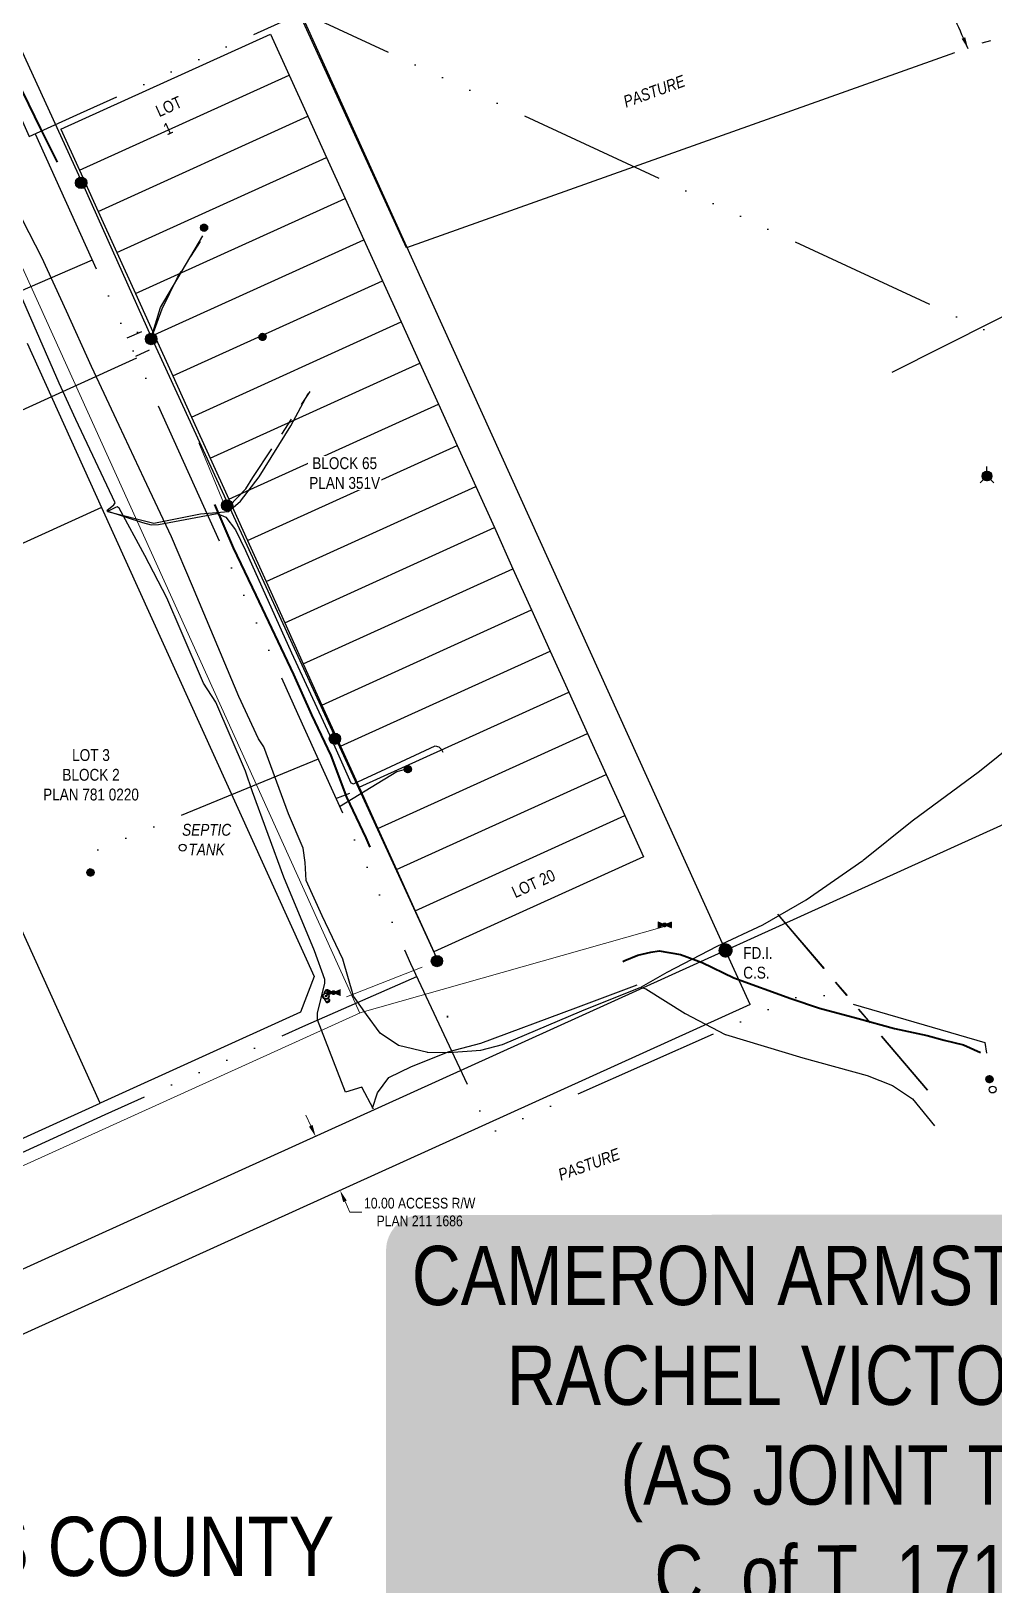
# Model space of a CAD drawing. Extents: x 312545 to 320442, y 5540407 to 5546054.
# Drawn here: x 316743.5 to 316906.1, y 5541749.7 to 5542012 of the extents above; entities that cross this region are included whole.
import ezdxf
from ezdxf.enums import TextEntityAlignment as Align

# ---------------------------------------------------------------- set-up
doc = ezdxf.new("R2010")
doc.units = 0
doc.header["$LTSCALE"] = 5
doc.header["$PDSIZE"] = 0.5
for name, pattern in [('COOP2', [10, 5, -1, 0, -1, 0, -1, 0, -1, 0, -1]), ('DASHDOT', [25.4, 12.7, -6.35, 0, -6.35]), ('HIDDEN', [9.525, 6.35, -3.175]), ('POWERLINE5', [7.8, 2.4, -0.6, 0.6, -0.6, 0.6, -0.6, 2.4])]:
    doc.linetypes.add(name, pattern=pattern)
doc.layers.get('Defpoints').update_dxf_attribs({"color": 9})
for name, color, linetype in [('AS-FENCE', 48, 'foc-FENCE'), ('AS-OWNER', 7, 'Continuous'), ('AS-POWER', 104, 'foc-POWER'), ('AS-POWER-EXISTING', 72, 'POWERLINE5'), ('AS-POWER-EXISTING-PP-1000', 72, 'Continuous'), ('AS-Sewer San_1000', 53, 'HIDDEN'), ('AS-SYMBOL-1000', 7, 'Continuous'), ('AS-TELEPHONE-TELUS', 224, 'foc-TEL'), ('F-RW', 190, 'Continuous'), ('L-MON-1000', 1, 'Continuous'), ('L-TITLEDB', 4, 'Continuous'), ('L-TITLEDB-T-1000', 4, 'Continuous'), ('P-APEX RECON-URBAN', 30, 'COOP2')]:
    doc.layers.add(name, color=color, linetype=linetype)
for name, color, linetype, lineweight in [('AS-GENERAL', 48, 'Continuous', 18), ('AS-RECON EXISTING', 151, 'DASHDOT', 40), ('F-RW-T', 190, 'Continuous', 9), ('F-WS-T-1000', 190, 'Continuous', 9), ('T-TEXT-1000', 48, 'Continuous', 18)]:
    doc.layers.add(name, color=color, linetype=linetype, lineweight=lineweight)
doc.layers.add('AS-WATER PIPE', color=7, linetype='foc-WATER', lineweight=9, true_color=0x8ac4ff)
doc.styles.add('1.8', font='ARIALN.TTF', dxfattribs={"height": 1.8})
doc.styles.add('175L', font='ARIALN.TTF', dxfattribs={"height": 10})
doc.styles.add('80', font='ARIALN.TTF', dxfattribs={"height": 10})
doc.styles.add('80CG', font='ARIALN.TTF', dxfattribs={"height": 10})
doc.styles.add('80L', font='ARIALN.TTF', dxfattribs={"height": 10})
doc.styles.add('80LS', font='ARIALNI.TTF', dxfattribs={"height": 10})
doc.styles.add('foc-LtypeFont', font='ARIALN.TTF', dxfattribs={"height": 7.35})
doc.linetypes.add('foc-FENCE', pattern='A,10,-1,["X",foc-LtypeFont,S=0.2,R=0,X=-0.625,Y=-0.75],-1.24', length=12.24)
doc.linetypes.add('foc-POWER', pattern='A,6,-1,["P",foc-LtypeFont,S=0.2,R=0,X=-0.625,Y=-0.75],-1.24,4', length=12.24)
doc.linetypes.add('foc-TEL', pattern='A,2,-1,["T",foc-LtypeFont,S=0.2,R=0,X=-0.425,Y=-0.75],-1.24,8', length=12.24)
doc.linetypes.add('foc-WATER', pattern='A,10,-1,["W",foc-LtypeFont,S=0.2,R=0,X=-0.425,Y=-0.75],-2', length=13)
doc.dimstyles.new('Compass 1 000', dxfattribs={"dimtxt": 1.8, "dimasz": 2, "dimexe": 0.2, "dimexo": 0.0625, "dimgap": 0.5, "dimtad": 0, "dimtih": 1, "dimtoh": 1, "dimzin": 0, "dimdsep": 46, "dimtxsty": '1.8', "dimcen": 0.1, "dimse1": 1, "dimse2": 1, "dimclrd": 256, "dimclrt": 256, "dimaunit": 1, "dimadec": 4, "dimazin": 0, "dimtfac": 0.06, "dimtofl": 0, "dimtmove": 0, "dimatfit": 0, "dimfxl": 0.2, "dimtolj": 1, "dimtzin": 0, "dimlwd": -1, "dimarcsym": 0})
doc.dimstyles.new('Compass 5 000', dxfattribs={"dimscale": 5, "dimtxt": 9, "dimasz": 2, "dimexe": 0.2, "dimexo": 0.0625, "dimgap": 0.5, "dimtad": 0, "dimtih": 1, "dimtoh": 1, "dimzin": 0, "dimdsep": 46, "dimtxsty": '80CG', "dimcen": 0.1, "dimse1": 1, "dimse2": 1, "dimclrd": 256, "dimclrt": 256, "dimaunit": 1, "dimadec": 4, "dimazin": 0, "dimtfac": 0.06, "dimtofl": 0, "dimtmove": 0, "dimatfit": 1, "dimfxl": 0.2, "dimtolj": 1, "dimtzin": 0, "dimlwd": -1, "dimarcsym": 0})

# ---------------------------------------------------------------- blocks, each defined once
blk = doc.blocks.new('fdia')
at = {"color": 255, "const_width": 1}
blk.add_lwpolyline([(-0.5, 0, 1), (0.5, 0, 1)], format="xyb", close=True, dxfattribs=at)
blk = doc.blocks.new('Fdiaa')
blk.add_blockref('fdia', (0, 0))
blk = doc.blocks.new('fdib')
at = {"color": 1, "const_width": 1.6}
blk.add_lwpolyline([(-0.4, 0, 1), (0.4, 0, 1)], format="xyb", close=True, dxfattribs=at)
at = {"color": 1}
blk.add_circle((0, 0), 0.8, dxfattribs=at)
blk = doc.blocks.new('Fdibb')
blk.add_blockref('fdib', (0, 0))
blk = doc.blocks.new('fdicc')
for name in ['Fdibb', 'Fdiaa']:
    blk.add_blockref(name, (0, 0))
blk = doc.blocks.new('FDI')
blk.add_blockref('fdicc', (0, 0))
blk = doc.blocks.new('*D433')
at = {"layer": 'Defpoints', "color": 0, "transparency": 16777216}
for p in [(316790.9, 5541825.09), (316795.02, 5541815.99), (316795.72, 5541816.3)]:
    blk.add_point(p, dxfattribs=at)
at = {"layer": 'F-WS-T-1000', "transparency": 16777216}
for p, q in [((316790.77, 5541827.23), (316789.94, 5541829.05)), ((316796.55, 5541814.48), (316797.37, 5541812.66)), ((316797.37, 5541812.66), (316799.37, 5541812.66))]:
    blk.add_line(p, q, dxfattribs=at)
for points in [[(316791.07, 5541827.37), (316790.46, 5541827.09), (316791.59, 5541825.41)], [(316796.85, 5541814.62), (316796.24, 5541814.35), (316795.72, 5541816.3)]]:
    blk.add_solid(points, dxfattribs=at)
at = {"layer": 'F-WS-T-1000', "transparency": 16777216, "insert": (316809.15, 5541812.66), "char_height": 1.8, "attachment_point": 5, "style": '1.8'}
blk.add_mtext('\\A1;10.00 ACCESS R/W\\PPLAN 211 1686', dxfattribs=at)
blk = doc.blocks.new('VALVE')
h = blk.add_hatch(color=255)
h.dxf.hatch_style = 1
edge = h.paths.add_edge_path()
edge.add_line((-0.33, 0.24), (-1.2, 0.59))
edge.add_line((-1.2, 0.59), (-1.2, -0.59))
edge.add_line((-1.2, -0.59), (-0.33, -0.24))
edge.add_arc((0, 0), 0.411, 215.8775, 324.1225)
edge.add_line((0.33, -0.24), (1.2, -0.59))
edge.add_line((1.2, -0.59), (1.2, 0.59))
edge.add_line((1.2, 0.59), (0.33, 0.24))
edge.add_arc((0, 0), 0.411, 35.8775, 144.1225)
at = {"color": 48}
for p, q in [((-1.1, 0.44), (-1.1, -0.44)), ((-0.29, 0.12), (-1.1, 0.44)), ((0.29, 0.12), (1.1, 0.44)), ((1.1, 0.44), (1.1, -0.44)), ((-1.1, -0.44), (-0.29, -0.12)), ((1.1, -0.44), (0.29, -0.12))]:
    blk.add_line(p, q, dxfattribs=at)
for radius in [0.311, 0.11]:
    blk.add_circle((0, 0), radius, dxfattribs=at)
blk = doc.blocks.new('WAT')
h = blk.add_hatch(color=255)
h.dxf.hatch_style = 1
edge = h.paths.add_edge_path()
edge.add_arc((0, 0), 0.9, 0, 360)
at = {"color": 170}
for p, q in [((0, 0.82), (0, 1.63)), ((-0.58, -0.58), (-1.15, -1.15)), ((0.58, -0.58), (1.15, -1.15))]:
    blk.add_line(p, q, dxfattribs=at)
blk.add_circle((0, 0), 0.8, dxfattribs=at)
blk = doc.blocks.new('Hydrant')
for points in [[(-2.9, 4.6), (0.4, 10.5), (0.6, 10.7), (0.8, 10.8), (1, 10.9), (1.3, 11), (1.6, 11), (1.9, 11), (2.3, 11), (2.6, 10.9), (2.9, 10.9), (3.3, 10.7), (3.6, 10.6), (4, 10.4), (4.4, 10.2), (4.8, 9.9), (5.2, 9.7), (5.5, 9.4), (5.8, 9.1), (6.1, 8.7), (6.3, 8.4), (6.4, 8.1), (6.5, 7.8), (6.6, 7.6), (6.6, 7.3), (6.5, 7), (4.4, 3.3)], [(-0.5, 8.9), (-0.3, 9.1), (-0.2, 9.2), (0, 9.3), (0.1, 9.3), (0.2, 9.4), (0.4, 9.4), (0.5, 9.4), (0.7, 9.5), (0.8, 9.5), (1, 9.5), (1.1, 9.4), (1.3, 9.4), (1.5, 9.4), (1.6, 9.4), (1.8, 9.3), (2, 9.3), (2.1, 9.2), (2.3, 9.2), (2.5, 9.1), (2.7, 9), (2.9, 8.9), (3.1, 8.9), (3.2, 8.7), (3.4, 8.6), (3.6, 8.5), (3.8, 8.4), (4, 8.3), (4.2, 8.1), (4.4, 8), (4.6, 7.8), (4.7, 7.7), (4.9, 7.5), (5, 7.4), (5.1, 7.2), (5.3, 7), (5.4, 6.9), (5.4, 6.7), (5.5, 6.6), (5.6, 6.4), (5.6, 6.3), (5.7, 6.2), (5.7, 6), (5.7, 5.9), (5.7, 5.7), (5.6, 5.5), (5.6, 5.4)], [(5.6, 5.5), (5.7, 5.8), (5.7, 5.9), (5.8, 6.1), (5.7, 6.3), (5.7, 6.4), (5.7, 6.5), (5.6, 6.7), (5.5, 6.8), (5.5, 7), (5.4, 7.1), (5.2, 7.3), (5.1, 7.4), (5, 7.6), (4.8, 7.8), (4.7, 7.9), (4.5, 8.1), (4.3, 8.2), (4.1, 8.4), (4, 8.5), (3.8, 8.6), (3.6, 8.7), (3.4, 8.9), (3.2, 9), (3, 9.1), (2.8, 9.1), (2.6, 9.2), (2.4, 9.3), (2.2, 9.3), (2.1, 9.4), (1.9, 9.4), (1.7, 9.5), (1.6, 9.5), (1.4, 9.5), (1.3, 9.6), (1.1, 9.6), (0.9, 9.6), (0.8, 9.6), (0.6, 9.6), (0.5, 9.5), (0.3, 9.5), (0.2, 9.5), (0.1, 9.4), (-0.1, 9.4), (-0.2, 9.2), (-0.3, 9.1), (-0.4, 9)], [(-2.9, -4.6), (0.4, -10.5), (0.6, -10.7), (0.8, -10.8), (1, -10.9), (1.3, -11), (1.6, -11), (1.9, -11), (2.3, -11), (2.6, -10.9), (2.9, -10.9), (3.3, -10.7), (3.6, -10.6), (4, -10.4), (4.4, -10.2), (4.8, -9.9), (5.2, -9.7), (5.5, -9.4), (5.8, -9.1), (6.1, -8.7), (6.3, -8.4), (6.4, -8.1), (6.5, -7.8), (6.6, -7.6), (6.6, -7.3), (6.5, -7), (4.4, -3.3)], [(-0.5, -8.9), (-0.3, -9.1), (-0.2, -9.2), (0, -9.3), (0.1, -9.3), (0.2, -9.4), (0.4, -9.4), (0.5, -9.4), (0.7, -9.5), (0.8, -9.5), (1, -9.5), (1.1, -9.4), (1.3, -9.4), (1.5, -9.4), (1.6, -9.4), (1.8, -9.3), (2, -9.3), (2.1, -9.2), (2.3, -9.2), (2.5, -9.1), (2.7, -9), (2.9, -8.9), (3.1, -8.9), (3.2, -8.7), (3.4, -8.6), (3.6, -8.5), (3.8, -8.4), (4, -8.3), (4.2, -8.1), (4.4, -8), (4.6, -7.8), (4.7, -7.7), (4.9, -7.5), (5, -7.4), (5.1, -7.2), (5.3, -7), (5.4, -6.9), (5.4, -6.7), (5.5, -6.6), (5.6, -6.4), (5.6, -6.3), (5.7, -6.2), (5.7, -6), (5.7, -5.9), (5.7, -5.7), (5.6, -5.5), (5.6, -5.4)], [(5.6, -5.5), (5.7, -5.8), (5.7, -5.9), (5.8, -6.1), (5.7, -6.3), (5.7, -6.4), (5.7, -6.5), (5.6, -6.7), (5.5, -6.8), (5.5, -7), (5.4, -7.1), (5.2, -7.3), (5.1, -7.4), (5, -7.6), (4.8, -7.8), (4.7, -7.9), (4.5, -8.1), (4.3, -8.2), (4.1, -8.4), (4, -8.5), (3.8, -8.6), (3.6, -8.7), (3.4, -8.9), (3.2, -9), (3, -9.1), (2.8, -9.1), (2.6, -9.2), (2.4, -9.3), (2.2, -9.3), (2.1, -9.4), (1.9, -9.4), (1.7, -9.5), (1.6, -9.5), (1.4, -9.5), (1.3, -9.6), (1.1, -9.6), (0.9, -9.6), (0.8, -9.6), (0.6, -9.6), (0.5, -9.5), (0.3, -9.5), (0.2, -9.5), (0.1, -9.4), (-0.1, -9.4), (-0.2, -9.2), (-0.3, -9.1), (-0.4, -9)]]:
    blk.add_lwpolyline(points)
for points in [[(-0.2, -1.2), (-0.2, -1.1, -0.174095), (-0.9, -0.7), (-1, -0.7, -0.150437), (-1.2, 0), (-1, -0.2), (-0.9, 0, 0.150437), (-0.8, -0.5), (-0.8, -0.6, 0.168265), (-0.2, -1), (-0.2, -0.9), (0, -1)], [(-0.1, -0.6), (-0.6, -0.1, -0.414213), (-0.6, 0.1), (-0.1, 0.6, -0.414214), (0.1, 0.6), (0.6, 0.1, -0.414213), (0.6, -0.1), (0.1, -0.6, -0.414214)]]:
    blk.add_lwpolyline(points, format="xyb", close=True)
blk.add_lwpolyline([(4.7, -2.9), (4.7, -3, 0.286746), (4.7, 3), (4.7, 2.9)], format="xyb")
for radius in [5.5, 4.7, 1.3, 0.8]:
    blk.add_circle((0, 0), radius)
blk = doc.blocks.new('RISER')
h = blk.add_hatch(color=255)
h.dxf.hatch_style = 1
edge = h.paths.add_edge_path()
edge.add_arc((0, 0), 0.7, 0, 360)
blk.add_hatch(color=13).paths.add_polyline_path([(0.58, -0.15), (-0.58, -0.15, 0.774597)])
at = {"color": 13}
blk.add_line((-0.58, -0.15), (0.58, -0.15), dxfattribs=at)
blk.add_circle((0, 0), 0.6, dxfattribs=at)
blk = doc.blocks.new('POWERPOLE')
h = blk.add_hatch(color=255)
edge = h.paths.add_edge_path()
edge.add_arc((0, 0), 0.96, 0, 360)
at = {"linetype": 'Continuous'}
for p, q in [((0.68, -0.68), (-0.68, 0.68)), ((-0.68, -0.68), (0.68, 0.68))]:
    blk.add_line(p, q, dxfattribs=at)
blk.add_circle((0, 0), 0.96, dxfattribs=at)
blk = doc.blocks.new('*D1825')
at = {"layer": 'Defpoints', "color": 0, "transparency": 16777216}
for p in [(316713.62, 5541790.06), (316717.75, 5541780.96), (316667.73, 5541758.28)]:
    blk.add_point(p, dxfattribs=at)
at = {"layer": 'F-RW-T', "transparency": 16777216}
for p, q in [((316659.48, 5541776.49), (316655.35, 5541785.6)), ((316671.86, 5541749.17), (316676.25, 5541739.5)), ((316676.25, 5541739.5), (316686.25, 5541739.5))]:
    blk.add_line(p, q, dxfattribs=at)
for points in [[(316660.99, 5541777.18), (316657.96, 5541775.81), (316663.6, 5541767.39)], [(316673.38, 5541749.86), (316670.34, 5541748.49), (316667.73, 5541758.28)]]:
    blk.add_solid(points, dxfattribs=at)
at = {"layer": 'F-RW-T', "transparency": 16777216, "insert": (316741.57, 5541739.5), "char_height": 10, "attachment_point": 5, "style": '80CG'}
blk.add_mtext('\\A1;CYPRESS COUNTY\\P10.00 ACCESS R/W\\PPLAN 211 1686', dxfattribs=at)
blk = doc.blocks.new('*U1826')
h = blk.add_hatch(color=59)
edge = h.paths.add_edge_path()
edge.add_line((-91.5, -37), (91.5, -37))
edge.add_arc((91.5, -31), 6, 270, 360)
edge.add_line((97.5, -31), (97.5, 29.5))
edge.add_arc((91.5, 29.5), 6, 0, 90)
edge.add_line((91.5, 35.5), (-91.5, 35.5))
edge.add_arc((-91.5, 29.5), 6, 90, 180)
edge.add_line((-97.5, 29.5), (-97.5, -31))
edge.add_arc((-91.5, -31), 6, 180, 270)
at = {"color": 1, "flags": 128}
blk.add_lwpolyline([(-91.5, -37, 3, 3, 0), (91.5, -37, 3, 3, 0.414214), (97.5, -31, 3, 3, 0), (97.5, 29.5, 3, 0, 0.414214), (91.5, 35.5, 0, 0, 0), (-91.5, 35.5, 0, 0, 0.414214), (-97.5, 29.5, 0, 0, 0), (-97.5, -31, 0, 3, 0.414214)], format="xyseb", close=True, dxfattribs=at)
blk.add_lwpolyline([(-52.92, -29.66, 0, 7.5, 0), (0, 0, 0, 0, 0)], format="xyseb", dxfattribs=at)
at = {"color": 1, "style": '80'}
blk.add_attdef('ENTER_TEXT_001', (-35.99, -5), '', height=10, dxfattribs=at)

msp = doc.modelspace()

# ---------------------------------------------------------------- linework, layer by layer
at = {"layer": 'AS-FENCE', "flags": 128}
for points in [[(316899.428, 5542008.321), (316806.904, 5541975.406), (316780.462, 5542033.288)], [(316905.494, 5542010.375), (316904.069, 5542009.969)], [(316888.912, 5541954.435), (316923.721, 5541971.913), (316912.04, 5541996.513), (316910.467, 5542000.598)]]:
    msp.add_lwpolyline(points, dxfattribs=at)
at = {"layer": 'AS-GENERAL', "flags": 128}
for points in [[(316776.061, 5541932.41), (316771.883, 5541942.505)], [(316796.786, 5541849.001), (316809.566, 5541854.02)]]:
    msp.add_lwpolyline(points, dxfattribs=at)
at = {"layer": 'AS-POWER', "flags": 128}
msp.add_lwpolyline([(316627.031, 5542259.368), (316648.672, 5542212.903), (316669.131, 5542167.938), (316691.291, 5542118.665), (316707.377, 5542083.555), (316723.592, 5542048.313), (316740.238, 5542012.41), (316752.15, 5541986.405), (316763.969, 5541960.007), (316795.017, 5541892.554), (316812.264, 5541854.979), (316812.276, 5541854.979)], dxfattribs=at)
at = {"layer": 'AS-POWER-EXISTING', "flags": 128}
for points in [[(316763.999, 5541960.521), (316765.663, 5541965.121), (316768.249, 5541970.429), (316772.969, 5541977.687)], [(316777.058, 5541931.888), (316779.788, 5541934.735), (316780.987, 5541936.637), (316784.523, 5541941.923), (316788.031, 5541947.286), (316790.692, 5541951.152)], [(316894.896, 5541833.218), (316869.597, 5541862.955), (316894.896, 5541833.218)]]:
    msp.add_lwpolyline(points, dxfattribs=at)
at = {"layer": 'AS-RECON EXISTING', "flags": 128}
msp.add_lwpolyline([(316721.188, 5542047.38), (316723.059, 5542043.828), (316726.75, 5542036.038), (316732.231, 5542023.949), (316733.024, 5542021.375), (316734.271, 5542018.681), (316735.618, 5542015.274), (316737.584, 5542010.543), (316742.12, 5542001.734), (316745.119, 5541995.502), (316748.773, 5541988.249), (316753.057, 5541979.133), (316757.101, 5541970.931), (316759.908, 5541964.986), (316762.218, 5541959.387), (316765.634, 5541951.893), (316768.842, 5541945.057), (316774.493, 5541932.091), (316777.689, 5541924.795), (316781.483, 5541916.777), (316787.856, 5541903.411), (316790.907, 5541896.612), (316794.159, 5541889.729), (316796.821, 5541882.688), (316800.06, 5541875.814), (316803.011, 5541868.827), (316805.163, 5541863.055), (316808.167, 5541855.584), (316810.101, 5541851.242), (316811.342, 5541848.405), (316813.033, 5541846.025), (316815.065, 5541845.099), (316817.019, 5541844.629), (316820.547, 5541845.3), (316824.127, 5541846.526), (316830.157, 5541848.865), (316833.034, 5541850.079), (316840.012, 5541853.521), (316842.1, 5541854.358), (316843.768, 5541855.122), (316845.963, 5541856.032), (316848.183, 5541856.56), (316849.56, 5541856.744), (316853.184, 5541856.128), (316856.864, 5541854.797), (316862.161, 5541852.192), (316871.811, 5541848.738), (316876.646, 5541847.063), (316883.178, 5541845.323), (316889.336, 5541843.672), (316894.826, 5541842.482), (316897.671, 5541841.67), (316900.95, 5541840.912), (316903.899, 5541839.552), (316904.832, 5541837.096), (316905.187, 5541836.013)], dxfattribs=at)
at = {"layer": 'AS-Sewer San_1000', "linetype": 'Continuous'}
for centre in [(316769.149, 5541874.174), (316905.87, 5541833.351)]:
    msp.add_circle(centre, 0.58, dxfattribs=at)
at = {"layer": 'AS-TELEPHONE-TELUS', "flags": 128}
for points in [[(316810.552, 5541839.575), (316805.572, 5541840.776), (316802.468, 5541842.864), (316800.195, 5541846.034), (316797.985, 5541849.084), (316796.171, 5541855.326), (316792.694, 5541862.647), (316790.006, 5541868.653), (316789.81, 5541871.676), (316789.495, 5541874.11), (316787.019, 5541879.903), (316782.837, 5541891.213), (316781.962, 5541892.515), (316778.597, 5541899.687), (316770.805, 5541918.309), (316767.273, 5541926.636), (316762.627, 5541936.4), (316758.405, 5541945.41), (316753.723, 5541955.361), (316749.516, 5541964.742), (316745.351, 5541973.782), (316742.155, 5541980.031), (316739.624, 5541985.668), (316737.841, 5541988.837), (316735.722, 5541991.473), (316734.624, 5541992.415), (316733.973, 5541992.497), (316731.814, 5541991.476), (316729.69, 5541989.996)], [(316756.364, 5541931.055), (316757.496, 5541932.032), (316757.723, 5541932.393), (316751.121, 5541946.429), (316748.278, 5541952.544), (316741.757, 5541967.539), (316737.637, 5541977.17), (316734.755, 5541983.659), (316731.185, 5541989.723), (316730.737, 5541990.036), (316730.406, 5541990.044), (316729.509, 5541989.767)], [(316763.94, 5541960.54), (316765.389, 5541965.367), (316772.551, 5541977.465)], [(316756.434, 5541930.917), (316764.258, 5541928.92), (316772.13, 5541930.515), (316776.857, 5541930.921), (316778.897, 5541932.675), (316782.037, 5541936.751), (316787.412, 5541945.375), (316790.334, 5541950.844)], [(316801.337, 5541830.064), (316799.377, 5541833.75), (316796.638, 5541832.907), (316791.898, 5541845.103), (316791.893, 5541846.257), (316793.131, 5541851.303), (316793.113, 5541851.931), (316791.4, 5541856.769), (316786.234, 5541869.193), (316780.951, 5541883.568), (316779.724, 5541887.057), (316774.755, 5541898.746), (316772.68, 5541901.924), (316768.861, 5541910.688), (316766.454, 5541916.339), (316762.774, 5541923.502), (316758.425, 5541931.462), (316758.108, 5541931.679), (316757.811, 5541931.558), (316756.467, 5541930.897)], [(316756.365, 5541931.035), (316762.35, 5541929.073), (316763.8, 5541928.688), (316765.053, 5541928.704), (316774.953, 5541930.582), (316776.45, 5541929.947), (316778.039, 5541927.837), (316779.742, 5541924.331), (316787.519, 5541907.031), (316793.939, 5541893.233), (316797.553, 5541885.113), (316797.998, 5541884.926), (316803.421, 5541887.458), (316811.743, 5541891.381), (316812.41, 5541891.187), (316812.851, 5541890.738), (316813.048, 5541890.28)], [(316884.009, 5541872.035), (316892.32, 5541878.697), (316903.66, 5541887.062), (316909.937, 5541892.15), (316924.665, 5541904.543), (316936.786, 5541915.477)], [(316846.615, 5541850.706), (316850.935, 5541853.142), (316859.364, 5541857.533), (316867.082, 5541861.137), (316874.427, 5541865.375), (316883.974, 5541872.029)], [(316801.188, 5541830.221), (316802.035, 5541832.8), (316803.943, 5541835.374), (316807.754, 5541837.244), (316814.107, 5541839.76), (316819.453, 5541841.197), (316835.495, 5541847.126), (316845.843, 5541850.996)], [(316810.408, 5541839.678), (316814.093, 5541839.578), (316819.469, 5541839.973), (316823.154, 5541840.967), (316836.551, 5541846.636), (316846.471, 5541850.619), (316847.327, 5541850.342)], [(316847.321, 5541850.352), (316853.981, 5541846.193), (316860.738, 5541842.661)], [(316860.776, 5541842.652), (316873.861, 5541838.728), (316884.704, 5541835.717), (316888.956, 5541834.005), (316892.337, 5541831.781), (316896.056, 5541827.207)]]:
    msp.add_lwpolyline(points, dxfattribs=at)
at = {"layer": 'AS-WATER PIPE', "flags": 128}
for points in [[(316589.064, 5542305.725), (316590.461, 5542302.722), (316680.811, 5542106.942), (316692.908, 5542080.624), (316799.057, 5541846.266)], [(316799.065, 5541846.296), (316850.481, 5541860.881)], [(316515.395, 5541715.98), (316575.167, 5541742.74), (316643.064, 5541775.576), (316799.134, 5541846.278)]]:
    msp.add_lwpolyline(points, dxfattribs=at)
at = {"layer": 'F-RW', "flags": 128}
for points in [[(316864.927, 5541847.724), (316860.799, 5541856.831)], [(316864.927, 5541847.724), (316539.995, 5541700.417)]]:
    msp.add_lwpolyline(points, dxfattribs=at)
at = {"layer": 'L-TITLEDB', "flags": 128}
for points in [[(316714.095, 5542180.43), (316860.799, 5541856.831)], [(317253.888, 5542035.035), (316860.799, 5541856.831)], [(316748.589, 5541995.453), (316783.984, 5542011.503)], [(316783.984, 5542011.503), (316787.132, 5542004.561)], [(316751.737, 5541988.51), (316787.132, 5542004.561)], [(316787.132, 5542004.561), (316790.279, 5541997.617)], [(316754.884, 5541981.566), (316790.279, 5541997.617)], [(316790.279, 5541997.617), (316793.427, 5541990.675)], [(316748.589, 5541995.453), (316751.737, 5541988.51)], [(316758.032, 5541974.623), (316793.427, 5541990.675)], [(316793.427, 5541990.675), (316796.575, 5541983.73)], [(316751.737, 5541988.51), (316754.884, 5541981.566)], [(316761.18, 5541967.68), (316796.575, 5541983.73)], [(316796.575, 5541983.73), (316799.723, 5541976.788)], [(316754.884, 5541981.566), (316758.032, 5541974.623)], [(316764.327, 5541960.737), (316799.723, 5541976.788)], [(316799.723, 5541976.788), (316802.871, 5541969.844)], [(316758.032, 5541974.623), (316761.18, 5541967.68)], [(316767.476, 5541953.794), (316802.871, 5541969.844)], [(316802.871, 5541969.844), (316806.019, 5541962.901)], [(316761.18, 5541967.68), (316764.327, 5541960.737)], [(316770.624, 5541946.851), (316806.019, 5541962.901)], [(316806.019, 5541962.901), (316809.166, 5541955.959)], [(316764.327, 5541960.737), (316767.476, 5541953.794)], [(316742.875, 5541959.334), (316755.46, 5541931.571)], [(316773.77, 5541939.909), (316809.166, 5541955.959)], [(316809.166, 5541955.959), (316812.313, 5541949.015)], [(316767.476, 5541953.794), (316770.624, 5541946.851)], [(316776.918, 5541932.965), (316812.313, 5541949.015)], [(316812.313, 5541949.015), (316815.461, 5541942.073)], [(316770.624, 5541946.851), (316773.77, 5541939.909)], [(316780.065, 5541926.022), (316815.461, 5541942.073)], [(316815.461, 5541942.073), (316818.609, 5541935.129)], [(316773.77, 5541939.909), (316776.918, 5541932.965)], [(316783.212, 5541919.079), (316818.609, 5541935.129)], [(316818.609, 5541935.129), (316821.758, 5541928.186)], [(316755.46, 5541931.571), (316717.43, 5541914.331)], [(316755.46, 5541931.571), (316717.43, 5541914.331)], [(316755.46, 5541931.571), (316791.332, 5541852.449)], [(316755.46, 5541931.571), (316791.332, 5541852.449)], [(316776.918, 5541932.965), (316780.065, 5541926.022)], [(316780.065, 5541926.022), (316783.212, 5541919.079)], [(316786.361, 5541912.136), (316821.758, 5541928.186)], [(316821.758, 5541928.186), (316824.905, 5541921.242)], [(316789.509, 5541905.193), (316824.905, 5541921.242)], [(316824.905, 5541921.242), (316828.052, 5541914.299)], [(316783.212, 5541919.079), (316786.361, 5541912.136)], [(316792.656, 5541898.25), (316828.052, 5541914.299)], [(316828.052, 5541914.299), (316831.2, 5541907.356)], [(316786.361, 5541912.136), (316789.509, 5541905.193)], [(316789.509, 5541905.193), (316792.656, 5541898.25)], [(316795.803, 5541891.307), (316831.2, 5541907.356)], [(316831.2, 5541907.356), (316834.349, 5541900.409)], [(316798.951, 5541884.364), (316834.349, 5541900.409)], [(316834.349, 5541900.409), (316837.497, 5541893.467)], [(316792.656, 5541898.25), (316795.803, 5541891.307)], [(316802.099, 5541877.422), (316837.497, 5541893.467)], [(316837.497, 5541893.467), (316840.645, 5541886.523)], [(316795.803, 5541891.307), (316798.951, 5541884.364)], [(316755.188, 5541831.044), (316730.019, 5541886.562)], [(316798.951, 5541884.364), (316802.099, 5541877.422)], [(316805.247, 5541870.477), (316840.645, 5541886.523)], [(316840.645, 5541886.523), (316843.792, 5541879.58)], [(316808.395, 5541863.535), (316843.792, 5541879.58)], [(316843.792, 5541879.58), (316846.94, 5541872.637)], [(316802.099, 5541877.422), (316805.247, 5541870.477)], [(316846.94, 5541872.637), (316811.542, 5541856.591)], [(316805.247, 5541870.477), (316808.395, 5541863.535)], [(316808.395, 5541863.535), (316811.542, 5541856.591)], [(316860.799, 5541856.831), (316535.866, 5541709.524)], [(316791.332, 5541852.449), (316789.055, 5541846.397)], [(316791.332, 5541852.449), (316789.055, 5541846.397)], [(316789.055, 5541846.397), (316755.188, 5541831.044)], [(316789.055, 5541846.397), (316755.188, 5541831.044)], [(316698.291, 5541805.249), (316755.188, 5541831.044)], [(316698.291, 5541805.249), (316755.188, 5541831.044)]]:
    msp.add_lwpolyline(points, dxfattribs=at)
at = {"layer": 'P-APEX RECON-URBAN', "color": 200, "flags": 128}
for points in [[(316698.165, 5542094.071), (316707.488, 5542073.051), (316717.795, 5542050.563), (316734.034, 5542014.778), (316737.822, 5542006.372), (316743.231, 5541994.203), (316751.905, 5541998.142), (316762.293, 5542002.868), (316774.794, 5542008.548), (316789.366, 5542015.146), (316927.429, 5541950.908)], [(316744.222, 5541994.664), (316760.417, 5541958.882), (316776.068, 5541924.342), (316788.518, 5541896.826), (316807.629, 5541854.626), (316820.602, 5541826.94), (316821.059, 5541826.001), (316874.967, 5541849.93), (316904.588, 5541841.279), (316905.453, 5541835.346)], [(316753.859, 5541973.339), (316731.144, 5541963.54), (316722.232, 5541960.303)], [(316759.791, 5541960.239), (316762.247, 5541961.289)], [(316761.207, 5541957.128), (316763.514, 5541958.175)], [(316761.366, 5541956.779), (316739.45, 5541946.83), (316731.747, 5541943.11)], [(316792.014, 5541889.117), (316752.31, 5541872.782), (316753.594, 5541870.202)], [(316795.008, 5541882.479), (316797.365, 5541883.366)], [(316739.965, 5541821.745), (316756.073, 5541829.163), (316789.932, 5541844.21), (316808.672, 5541852.405)]]:
    msp.add_lwpolyline(points, dxfattribs=at)
at = {"layer": 'P-APEX RECON-URBAN', "flags": 128}
msp.add_lwpolyline([(316807.263, 5541887.539), (316805.305, 5541886.95), (316795.629, 5541881.078)], dxfattribs=at)

# ---------------------------------------------------------------- block references
at = {"xscale": 0.9999399229901023, "yscale": 0.9999399229901023, "zscale": 0.9999399229901023}
msp.add_blockref('WAT', (316904.927, 5541936.902), dxfattribs=at)
at = {"layer": 'AS-OWNER', "color": 5}
ref = msp.add_blockref('*U1826', (316900.96, 5541776.713), dxfattribs=dict(at, xscale=0.9997577874181516, yscale=0.9997577874181516, zscale=0.9997577874181516, rotation=0.003832973687768994))
ref.add_attrib('ENTER_TEXT_001', 'CAMERON ARMSTRONG GIRLING', (316807.82, 5541796.965), dxfattribs={"layer": '0', "color": 1, "height": 9.99758, "rotation": 0.00383, "style": '80'})
ref.add_attrib('ENTER_TEXT_002', 'RACHEL VICTORIA GIRLING', (316823.871, 5541780.126), dxfattribs={"layer": '0', "color": 1, "height": 9.99758, "rotation": 0.00383, "style": '80'})
ref.add_attrib('ENTER_TEXT_003', '(AS JOINT TENANTS)', (316843.066, 5541763.287), dxfattribs={"layer": '0', "color": 1, "height": 9.99758, "rotation": 0.00383, "style": '80'})
ref.add_attrib('ENTER_TEXT_004', 'C. of T. 171 099 402', (316848.775, 5541746.448), dxfattribs={"layer": '0', "color": 1, "height": 9.99758, "rotation": 0.00383, "style": '80'})
at = {"layer": 'AS-POWER-EXISTING-PP-1000', "xscale": 0.9996840038851079, "yscale": 0.9996840038851079, "zscale": 0.9996840038851079}
for p in [(316752.003, 5541986.382), (316763.813, 5541960.023), (316776.634, 5541931.943), (316794.854, 5541892.556), (316812.07, 5541855.036)]:
    msp.add_blockref('POWERPOLE', p, dxfattribs=at)
at = {"layer": 'AS-SYMBOL-1000'}
for name, p, xscale, yscale, zscale in [('RISER', (316772.758, 5541978.808), 0.9996840038851079, 0.9996840038851079, 0.9996840038851079), ('RISER', (316782.632, 5541960.375), 0.9996840038851079, 0.9996840038851079, 0.9996840038851079), ('RISER', (316807.152, 5541887.424), 0.9996840038851079, 0.9996840038851079, 4.99842001942554), ('RISER', (316753.579, 5541869.98), 0.9996840038851079, 0.9996840038851079, 0.9996840038851079), ('VALVE', (316850.511, 5541861.133), 0.9996840038851079, 0.9996840038851079, 0.9996840038851079), ('Hydrant', (316793.336, 5541849.128), 0.09996840038851107, 0.09996840038851107, 0.09996840038851107), ('VALVE', (316794.6, 5541849.709), 0.9996840038851079, 0.9996840038851079, 0.9996840038851079), ('RISER', (316905.341, 5541835.095), 0.9996840038851079, 0.9996840038851079, 0.9996840038851079)]:
    msp.add_blockref(name, p, dxfattribs=dict(at, xscale=xscale, yscale=yscale, zscale=zscale))
at = {"layer": 'L-MON-1000'}
msp.add_blockref('FDI', (316860.795, 5541856.826), dxfattribs=at)

# ---------------------------------------------------------------- texts
at = {"layer": 'AS-Sewer San_1000', "linetype": 'Continuous', "insert": (316768.963, 5541878.19), "char_height": 1.99937, "attachment_point": 1, "style": '80L'}
msp.add_mtext_dynamic_manual_height_columns('\\pi0.092458;{\\fArial Narrow|b0|i1|c0|p34;SEPTIC\\P\\pi1.1603;TANK}', width=8.31332, gutter_width=10, heights=[0], dxfattribs=at)
at = {"layer": 'L-TITLEDB-T-1000', "char_height": 1.99988, "attachment_point": 1, "rotation": 24.37837, "style": '80L'}
for s, width, insert in [('\\pi0.092029;LOT 1', 5.96407, (316764.274, 5541999.222)), ('\\pi0.44626;LOT 20', 8.25769, (316824.059, 5541867.262))]:
    msp.add_mtext_dynamic_manual_height_columns(s, width=width, gutter_width=10, heights=[0], dxfattribs=dict(at, insert=insert))
at = {"layer": 'L-TITLEDB-T-1000', "insert": (316744.932, 5541890.804), "char_height": 1.99937, "attachment_point": 1, "style": '175L'}
msp.add_mtext_dynamic_manual_height_columns('\\pi5.5468;LOT 3\\P\\pi3.9013;BLOCK 2\\P\\pi0.65199;PLAN 781 0220', width=17.18709, gutter_width=100, heights=[9.553], dxfattribs=at)
at = {"layer": 'T-TEXT-1000', "style": '80LS'}
for p in [(316848.736, 5542001.847), (316837.739, 5541820.732)]:
    msp.add_text('PASTURE', height=1.9994, rotation=20, dxfattribs=at).set_placement(p, align=Align.MIDDLE_CENTER)

# ---------------------------------------------------------------- dimensions: what is measured, and where the dimension line sits
at = {"layer": 'F-RW-T'}
dim = msp.add_linear_dim(base=(316667.732, 5541758.282), p1=(316713.618, 5541790.06), p2=(316717.745, 5541780.955), angle=294.38701, text='CYPRESS COUNTY\\P10.00 ACCESS R/W\\PPLAN 211 1686', dimstyle='Compass 5 000', dxfattribs=at)
dim.commit()
dim.dimension.update_dxf_attribs({"geometry": '*D1825', "text_midpoint": (316741.569, 5541739.495), "dimtype": 161})
at = {"layer": 'F-WS-T-1000', "color": 2}
dim = msp.add_aligned_dim(p1=(316790.897, 5541825.094), p2=(316795.024, 5541815.99), distance=0.764, text='10.00 ACCESS R/W\\PPLAN 211 1686', dimstyle='Compass 1 000', dxfattribs=at)
dim.commit()
dim.dimension.update_dxf_attribs({"geometry": '*D433', "text_midpoint": (316809.148, 5541812.662)})

# ---------------------------------------------------------------- leaders
at = {"layer": 'T-TEXT-1000', "path_type": 1}
msp.add_leader([(316901.756, 5542008.993), (316897.508, 5542018.582)], dimstyle='Compass 1 000', override={"dimscale": 5, "dimasz": 0.4, "dimgap": 0.5, "dimtad": 0}, dxfattribs=at)

# ---------------------------------------------------------------- next in the draw order: texts
at = {"layer": 'L-MON-1000', "insert": (316863.774, 5541857.409), "char_height": 2, "attachment_point": 1, "style": '175L', "bg_fill": 3, "box_fill_scale": 1.1, "bg_fill_color": 256, "bg_fill_transparency": 0}
msp.add_mtext_dynamic_manual_height_columns('FD.I.\\PC.S.', width=4.78808, gutter_width=50, heights=[0], dxfattribs=at)
at = {"layer": 'L-TITLEDB-T-1000', "insert": (316796.49, 5541937.386), "char_height": 1.9999, "attachment_point": 5, "style": '80L', "bg_fill": 3, "box_fill_scale": 1.1, "bg_fill_color": 256, "bg_fill_transparency": 0}
msp.add_mtext_dynamic_manual_height_columns('BLOCK 65\\PPLAN 351V', width=11.97498, gutter_width=10, heights=[0], dxfattribs=at)

doc.saveas('drawing.dxf')
